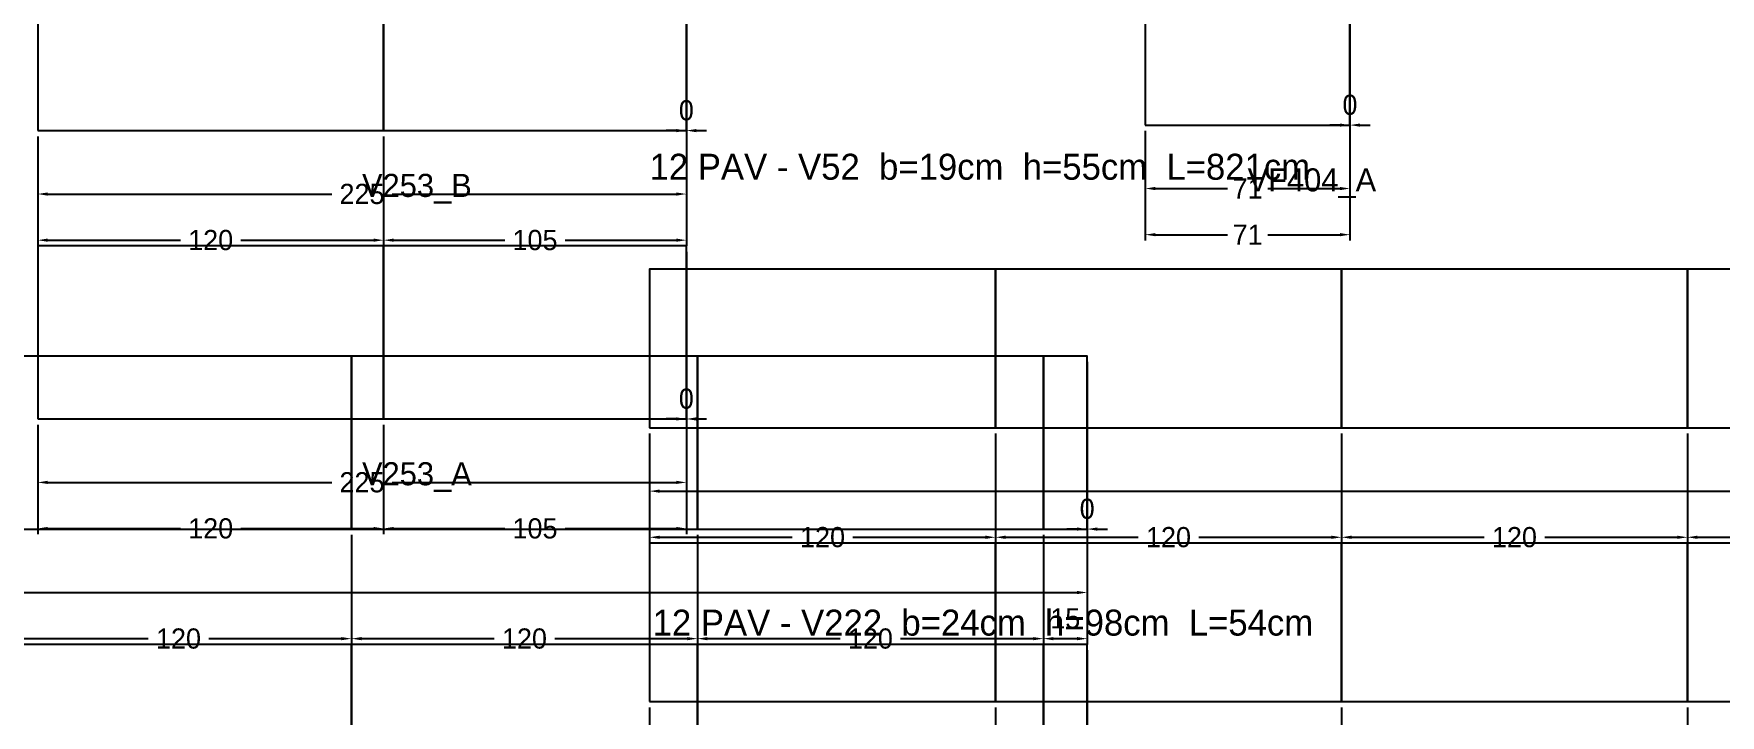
# Model space of a CAD drawing. Header units: metres. Extents: x 946 to 6411, y -603 to 1666.
# Drawn here: x 2185 to 2770, y 784 to 1020 of the extents above; entities that cross this region are included whole.
import ezdxf

# ---------------------------------------------------------------- set-up
doc = ezdxf.new("R2010")
doc.units = ezdxf.units.M
doc.layers.add('COTA', color=3, linetype='Continuous')
doc.dimstyles.new('COTA_VIG', dxfattribs={"dimtxt": 7, "dimasz": 3.5, "dimexe": 2, "dimexo": 2, "dimgap": 1.5, "dimtad": 1, "dimdec": 1, "dimcen": 2.5, "dimclrd": 3, "dimclre": 3, "dimclrt": 3, "dimazin": 3, "dimtfac": 1, "dimtmove": 0, "dimatfit": 3})

# ---------------------------------------------------------------- blocks, each defined once
blk = doc.blocks.new('_CLOSEDFILLED')
at = {"color": 0, "linetype": 'BYBLOCK'}
blk.add_solid([(-1, 0.16), (0, 0), (-1, -0.16)], dxfattribs=at)
blk = doc.blocks.new('*D373')
at = {"color": 3}
for p, q in [((2398.86, 786.27), (2398.86, 764.27)), ((3219.86, 786.27), (3219.86, 764.27)), ((2402.36, 766.27), (2798.86, 766.27)), ((2819.86, 766.27), (3216.36, 766.27))]:
    blk.add_line(p, q, dxfattribs=at)
at = {"layer": 'Defpoints'}
for p in [(2398.86, 788.27), (3219.86, 788.27), (2398.86, 766.27)]:
    blk.add_point(p, dxfattribs=at)
at = {"layer": 'COTA', "color": 3, "xscale": 3.5, "yscale": 3.5, "rotation": 180}
blk.add_blockref('_CLOSEDFILLED', (2398.86, 766.27), dxfattribs=at)
at = {"layer": 'COTA', "color": 3, "xscale": 3.5, "yscale": 3.5}
blk.add_blockref('_CLOSEDFILLED', (3219.86, 766.27), dxfattribs=at)
at = {"layer": 'COTA', "color": 3, "insert": (2809.36, 766.27), "char_height": 7, "attachment_point": 5}
blk.add_mtext('821', dxfattribs=at)
blk = doc.blocks.new('*D374')
at = {"color": 3}
for p, q in [((2398.86, 786.27), (2398.86, 748.27)), ((2518.86, 786.27), (2518.86, 748.27)), ((2402.36, 750.27), (2448.36, 750.27)), ((2469.36, 750.27), (2515.36, 750.27))]:
    blk.add_line(p, q, dxfattribs=at)
at = {"layer": 'Defpoints'}
for p in [(2398.86, 788.27), (2518.86, 788.27), (2398.86, 750.27)]:
    blk.add_point(p, dxfattribs=at)
at = {"layer": 'COTA', "color": 3, "xscale": 3.5, "yscale": 3.5, "rotation": 180}
blk.add_blockref('_CLOSEDFILLED', (2398.86, 750.27), dxfattribs=at)
at = {"layer": 'COTA', "color": 3, "xscale": 3.5, "yscale": 3.5}
blk.add_blockref('_CLOSEDFILLED', (2518.86, 750.27), dxfattribs=at)
at = {"layer": 'COTA', "color": 3, "insert": (2458.86, 750.27), "char_height": 7, "attachment_point": 5}
blk.add_mtext('120', dxfattribs=at)
blk = doc.blocks.new('*D375')
at = {"color": 3}
for p, q in [((2518.86, 786.27), (2518.86, 748.27)), ((2638.86, 786.27), (2638.86, 748.27)), ((2522.36, 750.27), (2568.36, 750.27)), ((2589.36, 750.27), (2635.36, 750.27))]:
    blk.add_line(p, q, dxfattribs=at)
at = {"layer": 'Defpoints'}
for p in [(2518.86, 788.27), (2638.86, 788.27), (2518.86, 750.27)]:
    blk.add_point(p, dxfattribs=at)
at = {"layer": 'COTA', "color": 3, "xscale": 3.5, "yscale": 3.5, "rotation": 180}
blk.add_blockref('_CLOSEDFILLED', (2518.86, 750.27), dxfattribs=at)
at = {"layer": 'COTA', "color": 3, "xscale": 3.5, "yscale": 3.5}
blk.add_blockref('_CLOSEDFILLED', (2638.86, 750.27), dxfattribs=at)
at = {"layer": 'COTA', "color": 3, "insert": (2578.86, 750.27), "char_height": 7, "attachment_point": 5}
blk.add_mtext('120', dxfattribs=at)
blk = doc.blocks.new('*D376')
at = {"color": 3}
for p, q in [((2638.86, 786.27), (2638.86, 748.27)), ((2758.86, 786.27), (2758.86, 748.27)), ((2642.36, 750.27), (2688.36, 750.27)), ((2709.36, 750.27), (2755.36, 750.27))]:
    blk.add_line(p, q, dxfattribs=at)
at = {"layer": 'Defpoints'}
for p in [(2638.86, 788.27), (2758.86, 788.27), (2638.86, 750.27)]:
    blk.add_point(p, dxfattribs=at)
at = {"layer": 'COTA', "color": 3, "xscale": 3.5, "yscale": 3.5, "rotation": 180}
blk.add_blockref('_CLOSEDFILLED', (2638.86, 750.27), dxfattribs=at)
at = {"layer": 'COTA', "color": 3, "xscale": 3.5, "yscale": 3.5}
blk.add_blockref('_CLOSEDFILLED', (2758.86, 750.27), dxfattribs=at)
at = {"layer": 'COTA', "color": 3, "insert": (2698.86, 750.27), "char_height": 7, "attachment_point": 5}
blk.add_mtext('120', dxfattribs=at)
blk = doc.blocks.new('*D377')
at = {"color": 3}
for p, q in [((2758.86, 786.27), (2758.86, 748.27)), ((2878.86, 786.27), (2878.86, 748.27)), ((2762.36, 750.27), (2808.36, 750.27)), ((2829.36, 750.27), (2875.36, 750.27))]:
    blk.add_line(p, q, dxfattribs=at)
at = {"layer": 'Defpoints'}
for p in [(2758.86, 788.27), (2878.86, 788.27), (2758.86, 750.27)]:
    blk.add_point(p, dxfattribs=at)
at = {"layer": 'COTA', "color": 3, "xscale": 3.5, "yscale": 3.5, "rotation": 180}
blk.add_blockref('_CLOSEDFILLED', (2758.86, 750.27), dxfattribs=at)
at = {"layer": 'COTA', "color": 3, "xscale": 3.5, "yscale": 3.5}
blk.add_blockref('_CLOSEDFILLED', (2878.86, 750.27), dxfattribs=at)
at = {"layer": 'COTA', "color": 3, "insert": (2818.86, 750.27), "char_height": 7, "attachment_point": 5}
blk.add_mtext('120', dxfattribs=at)
blk = doc.blocks.new('*D382')
at = {"color": 3}
for p, q in [((2398.86, 881.27), (2398.86, 859.27)), ((3219.86, 881.27), (3219.86, 859.27)), ((2402.36, 861.27), (2798.86, 861.27)), ((2819.86, 861.27), (3216.36, 861.27))]:
    blk.add_line(p, q, dxfattribs=at)
at = {"layer": 'Defpoints'}
for p in [(2398.86, 883.27), (3219.86, 883.27), (2398.86, 861.27)]:
    blk.add_point(p, dxfattribs=at)
at = {"layer": 'COTA', "color": 3, "xscale": 3.5, "yscale": 3.5, "rotation": 180}
blk.add_blockref('_CLOSEDFILLED', (2398.86, 861.27), dxfattribs=at)
at = {"layer": 'COTA', "color": 3, "xscale": 3.5, "yscale": 3.5}
blk.add_blockref('_CLOSEDFILLED', (3219.86, 861.27), dxfattribs=at)
at = {"layer": 'COTA', "color": 3, "insert": (2809.36, 861.27), "char_height": 7, "attachment_point": 5}
blk.add_mtext('821', dxfattribs=at)
blk = doc.blocks.new('*D383')
at = {"color": 3}
for p, q in [((2398.86, 881.27), (2398.86, 843.27)), ((2518.86, 881.27), (2518.86, 843.27)), ((2402.36, 845.27), (2448.36, 845.27)), ((2469.36, 845.27), (2515.36, 845.27))]:
    blk.add_line(p, q, dxfattribs=at)
at = {"layer": 'Defpoints'}
for p in [(2398.86, 883.27), (2518.86, 883.27), (2398.86, 845.27)]:
    blk.add_point(p, dxfattribs=at)
at = {"layer": 'COTA', "color": 3, "xscale": 3.5, "yscale": 3.5, "rotation": 180}
blk.add_blockref('_CLOSEDFILLED', (2398.86, 845.27), dxfattribs=at)
at = {"layer": 'COTA', "color": 3, "xscale": 3.5, "yscale": 3.5}
blk.add_blockref('_CLOSEDFILLED', (2518.86, 845.27), dxfattribs=at)
at = {"layer": 'COTA', "color": 3, "insert": (2458.86, 845.27), "char_height": 7, "attachment_point": 5}
blk.add_mtext('120', dxfattribs=at)
blk = doc.blocks.new('*D384')
at = {"color": 3}
for p, q in [((2518.86, 881.27), (2518.86, 843.27)), ((2638.86, 881.27), (2638.86, 843.27)), ((2522.36, 845.27), (2568.36, 845.27)), ((2589.36, 845.27), (2635.36, 845.27))]:
    blk.add_line(p, q, dxfattribs=at)
at = {"layer": 'Defpoints'}
for p in [(2518.86, 883.27), (2638.86, 883.27), (2518.86, 845.27)]:
    blk.add_point(p, dxfattribs=at)
at = {"layer": 'COTA', "color": 3, "xscale": 3.5, "yscale": 3.5, "rotation": 180}
blk.add_blockref('_CLOSEDFILLED', (2518.86, 845.27), dxfattribs=at)
at = {"layer": 'COTA', "color": 3, "xscale": 3.5, "yscale": 3.5}
blk.add_blockref('_CLOSEDFILLED', (2638.86, 845.27), dxfattribs=at)
at = {"layer": 'COTA', "color": 3, "insert": (2578.86, 845.27), "char_height": 7, "attachment_point": 5}
blk.add_mtext('120', dxfattribs=at)
blk = doc.blocks.new('*D385')
at = {"color": 3}
for p, q in [((2638.86, 881.27), (2638.86, 843.27)), ((2758.86, 881.27), (2758.86, 843.27)), ((2642.36, 845.27), (2688.36, 845.27)), ((2709.36, 845.27), (2755.36, 845.27))]:
    blk.add_line(p, q, dxfattribs=at)
at = {"layer": 'Defpoints'}
for p in [(2638.86, 883.27), (2758.86, 883.27), (2638.86, 845.27)]:
    blk.add_point(p, dxfattribs=at)
at = {"layer": 'COTA', "color": 3, "xscale": 3.5, "yscale": 3.5, "rotation": 180}
blk.add_blockref('_CLOSEDFILLED', (2638.86, 845.27), dxfattribs=at)
at = {"layer": 'COTA', "color": 3, "xscale": 3.5, "yscale": 3.5}
blk.add_blockref('_CLOSEDFILLED', (2758.86, 845.27), dxfattribs=at)
at = {"layer": 'COTA', "color": 3, "insert": (2698.86, 845.27), "char_height": 7, "attachment_point": 5}
blk.add_mtext('120', dxfattribs=at)
blk = doc.blocks.new('*D386')
at = {"color": 3}
for p, q in [((2758.86, 881.27), (2758.86, 843.27)), ((2878.86, 881.27), (2878.86, 843.27)), ((2762.36, 845.27), (2808.36, 845.27)), ((2829.36, 845.27), (2875.36, 845.27))]:
    blk.add_line(p, q, dxfattribs=at)
at = {"layer": 'Defpoints'}
for p in [(2758.86, 883.27), (2878.86, 883.27), (2758.86, 845.27)]:
    blk.add_point(p, dxfattribs=at)
at = {"layer": 'COTA', "color": 3, "xscale": 3.5, "yscale": 3.5, "rotation": 180}
blk.add_blockref('_CLOSEDFILLED', (2758.86, 845.27), dxfattribs=at)
at = {"layer": 'COTA', "color": 3, "xscale": 3.5, "yscale": 3.5}
blk.add_blockref('_CLOSEDFILLED', (2878.86, 845.27), dxfattribs=at)
at = {"layer": 'COTA', "color": 3, "insert": (2818.86, 845.27), "char_height": 7, "attachment_point": 5}
blk.add_mtext('120', dxfattribs=at)
blk = doc.blocks.new('*D1306')
at = {"color": 3}
for p, q in [((2186.62, 884.3), (2186.62, 862.3)), ((2411.62, 884.3), (2411.62, 862.3)), ((2190.12, 864.3), (2288.62, 864.3)), ((2309.62, 864.3), (2408.12, 864.3))]:
    blk.add_line(p, q, dxfattribs=at)
at = {"layer": 'Defpoints'}
for p in [(2186.62, 886.3), (2411.62, 886.3), (2186.62, 864.3)]:
    blk.add_point(p, dxfattribs=at)
at = {"layer": 'COTA', "color": 3, "xscale": 3.5, "yscale": 3.5, "rotation": 180}
blk.add_blockref('_CLOSEDFILLED', (2186.62, 864.3), dxfattribs=at)
at = {"layer": 'COTA', "color": 3, "xscale": 3.5, "yscale": 3.5}
blk.add_blockref('_CLOSEDFILLED', (2411.62, 864.3), dxfattribs=at)
at = {"layer": 'COTA', "color": 3, "insert": (2299.12, 864.3), "char_height": 7, "attachment_point": 5}
blk.add_mtext('225', dxfattribs=at)
blk = doc.blocks.new('*D1307')
at = {"color": 3}
for p, q in [((2186.62, 884.3), (2186.62, 846.3)), ((2306.62, 884.3), (2306.62, 846.3)), ((2190.12, 848.3), (2236.12, 848.3)), ((2257.12, 848.3), (2303.12, 848.3))]:
    blk.add_line(p, q, dxfattribs=at)
at = {"layer": 'Defpoints'}
for p in [(2186.62, 886.3), (2306.62, 886.3), (2186.62, 848.3)]:
    blk.add_point(p, dxfattribs=at)
at = {"layer": 'COTA', "color": 3, "xscale": 3.5, "yscale": 3.5, "rotation": 180}
blk.add_blockref('_CLOSEDFILLED', (2186.62, 848.3), dxfattribs=at)
at = {"layer": 'COTA', "color": 3, "xscale": 3.5, "yscale": 3.5}
blk.add_blockref('_CLOSEDFILLED', (2306.62, 848.3), dxfattribs=at)
at = {"layer": 'COTA', "color": 3, "insert": (2246.62, 848.3), "char_height": 7, "attachment_point": 5}
blk.add_mtext('120', dxfattribs=at)
blk = doc.blocks.new('*D1308')
at = {"color": 3}
for p, q in [((2306.62, 884.3), (2306.62, 846.3)), ((2411.62, 884.3), (2411.62, 846.3)), ((2310.12, 848.3), (2348.62, 848.3)), ((2369.62, 848.3), (2408.12, 848.3))]:
    blk.add_line(p, q, dxfattribs=at)
at = {"layer": 'Defpoints'}
for p in [(2306.62, 886.3), (2411.62, 886.3), (2306.62, 848.3)]:
    blk.add_point(p, dxfattribs=at)
at = {"layer": 'COTA', "color": 3, "xscale": 3.5, "yscale": 3.5, "rotation": 180}
blk.add_blockref('_CLOSEDFILLED', (2306.62, 848.3), dxfattribs=at)
at = {"layer": 'COTA', "color": 3, "xscale": 3.5, "yscale": 3.5}
blk.add_blockref('_CLOSEDFILLED', (2411.62, 848.3), dxfattribs=at)
at = {"layer": 'COTA', "color": 3, "insert": (2359.12, 848.3), "char_height": 7, "attachment_point": 5}
blk.add_mtext('105', dxfattribs=at)
blk = doc.blocks.new('*D1310')
at = {"color": 3}
for p, q in [((2186.62, 984.3), (2186.62, 962.3)), ((2411.62, 984.3), (2411.62, 962.3)), ((2190.12, 964.3), (2288.62, 964.3)), ((2309.62, 964.3), (2408.12, 964.3))]:
    blk.add_line(p, q, dxfattribs=at)
at = {"layer": 'Defpoints'}
for p in [(2186.62, 986.3), (2411.62, 986.3), (2186.62, 964.3)]:
    blk.add_point(p, dxfattribs=at)
at = {"layer": 'COTA', "color": 3, "xscale": 3.5, "yscale": 3.5, "rotation": 180}
blk.add_blockref('_CLOSEDFILLED', (2186.62, 964.3), dxfattribs=at)
at = {"layer": 'COTA', "color": 3, "xscale": 3.5, "yscale": 3.5}
blk.add_blockref('_CLOSEDFILLED', (2411.62, 964.3), dxfattribs=at)
at = {"layer": 'COTA', "color": 3, "insert": (2299.12, 964.3), "char_height": 7, "attachment_point": 5}
blk.add_mtext('225', dxfattribs=at)
blk = doc.blocks.new('*D1311')
at = {"color": 3}
for p, q in [((2186.62, 984.3), (2186.62, 946.3)), ((2306.62, 984.3), (2306.62, 946.3)), ((2190.12, 948.3), (2236.12, 948.3)), ((2257.12, 948.3), (2303.12, 948.3))]:
    blk.add_line(p, q, dxfattribs=at)
at = {"layer": 'Defpoints'}
for p in [(2186.62, 986.3), (2306.62, 986.3), (2186.62, 948.3)]:
    blk.add_point(p, dxfattribs=at)
at = {"layer": 'COTA', "color": 3, "xscale": 3.5, "yscale": 3.5, "rotation": 180}
blk.add_blockref('_CLOSEDFILLED', (2186.62, 948.3), dxfattribs=at)
at = {"layer": 'COTA', "color": 3, "xscale": 3.5, "yscale": 3.5}
blk.add_blockref('_CLOSEDFILLED', (2306.62, 948.3), dxfattribs=at)
at = {"layer": 'COTA', "color": 3, "insert": (2246.62, 948.3), "char_height": 7, "attachment_point": 5}
blk.add_mtext('120', dxfattribs=at)
blk = doc.blocks.new('*D1312')
at = {"color": 3}
for p, q in [((2306.62, 984.3), (2306.62, 946.3)), ((2411.62, 984.3), (2411.62, 946.3)), ((2310.12, 948.3), (2348.62, 948.3)), ((2369.62, 948.3), (2408.12, 948.3))]:
    blk.add_line(p, q, dxfattribs=at)
at = {"layer": 'Defpoints'}
for p in [(2306.62, 986.3), (2411.62, 986.3), (2306.62, 948.3)]:
    blk.add_point(p, dxfattribs=at)
at = {"layer": 'COTA', "color": 3, "xscale": 3.5, "yscale": 3.5, "rotation": 180}
blk.add_blockref('_CLOSEDFILLED', (2306.62, 948.3), dxfattribs=at)
at = {"layer": 'COTA', "color": 3, "xscale": 3.5, "yscale": 3.5}
blk.add_blockref('_CLOSEDFILLED', (2411.62, 948.3), dxfattribs=at)
at = {"layer": 'COTA', "color": 3, "insert": (2359.12, 948.3), "char_height": 7, "attachment_point": 5}
blk.add_mtext('105', dxfattribs=at)
blk = doc.blocks.new('*D1737')
at = {"color": 3}
for p, q in [((1695.46, 846.11), (1695.46, 824.11)), ((2550.66, 846.11), (2550.66, 824.11)), ((1698.96, 826.11), (2112.56, 826.11)), ((2133.56, 826.11), (2547.16, 826.11))]:
    blk.add_line(p, q, dxfattribs=at)
at = {"layer": 'Defpoints'}
for p in [(1695.46, 848.11), (2550.66, 848.11), (1695.46, 826.11)]:
    blk.add_point(p, dxfattribs=at)
at = {"layer": 'COTA', "color": 3, "xscale": 3.5, "yscale": 3.5, "rotation": 180}
blk.add_blockref('_CLOSEDFILLED', (1695.46, 826.11), dxfattribs=at)
at = {"layer": 'COTA', "color": 3, "xscale": 3.5, "yscale": 3.5}
blk.add_blockref('_CLOSEDFILLED', (2550.66, 826.11), dxfattribs=at)
at = {"layer": 'COTA', "color": 3, "insert": (2123.06, 826.11), "char_height": 7, "attachment_point": 5}
blk.add_mtext('855', dxfattribs=at)
blk = doc.blocks.new('*D1742')
at = {"color": 3}
for p, q in [((2175.46, 846.11), (2175.46, 808.11)), ((2295.46, 846.11), (2295.46, 808.11)), ((2178.96, 810.11), (2224.96, 810.11)), ((2245.96, 810.11), (2291.96, 810.11))]:
    blk.add_line(p, q, dxfattribs=at)
at = {"layer": 'Defpoints'}
for p in [(2175.46, 848.11), (2295.46, 848.11), (2175.46, 810.11)]:
    blk.add_point(p, dxfattribs=at)
at = {"layer": 'COTA', "color": 3, "xscale": 3.5, "yscale": 3.5, "rotation": 180}
blk.add_blockref('_CLOSEDFILLED', (2175.46, 810.11), dxfattribs=at)
at = {"layer": 'COTA', "color": 3, "xscale": 3.5, "yscale": 3.5}
blk.add_blockref('_CLOSEDFILLED', (2295.46, 810.11), dxfattribs=at)
at = {"layer": 'COTA', "color": 3, "insert": (2235.46, 810.11), "char_height": 7, "attachment_point": 5}
blk.add_mtext('120', dxfattribs=at)
blk = doc.blocks.new('*D1743')
at = {"color": 3}
for p, q in [((2295.46, 846.11), (2295.46, 808.11)), ((2415.46, 846.11), (2415.46, 808.11)), ((2298.96, 810.11), (2344.96, 810.11)), ((2365.96, 810.11), (2411.96, 810.11))]:
    blk.add_line(p, q, dxfattribs=at)
at = {"layer": 'Defpoints'}
for p in [(2295.46, 848.11), (2415.46, 848.11), (2295.46, 810.11)]:
    blk.add_point(p, dxfattribs=at)
at = {"layer": 'COTA', "color": 3, "xscale": 3.5, "yscale": 3.5, "rotation": 180}
blk.add_blockref('_CLOSEDFILLED', (2295.46, 810.11), dxfattribs=at)
at = {"layer": 'COTA', "color": 3, "xscale": 3.5, "yscale": 3.5}
blk.add_blockref('_CLOSEDFILLED', (2415.46, 810.11), dxfattribs=at)
at = {"layer": 'COTA', "color": 3, "insert": (2355.46, 810.11), "char_height": 7, "attachment_point": 5}
blk.add_mtext('120', dxfattribs=at)
blk = doc.blocks.new('*D1744')
at = {"color": 3}
for p, q in [((2415.46, 846.11), (2415.46, 808.11)), ((2535.46, 846.11), (2535.46, 808.11)), ((2418.96, 810.11), (2464.96, 810.11)), ((2485.96, 810.11), (2531.96, 810.11))]:
    blk.add_line(p, q, dxfattribs=at)
at = {"layer": 'Defpoints'}
for p in [(2415.46, 848.11), (2535.46, 848.11), (2415.46, 810.11)]:
    blk.add_point(p, dxfattribs=at)
at = {"layer": 'COTA', "color": 3, "xscale": 3.5, "yscale": 3.5, "rotation": 180}
blk.add_blockref('_CLOSEDFILLED', (2415.46, 810.11), dxfattribs=at)
at = {"layer": 'COTA', "color": 3, "xscale": 3.5, "yscale": 3.5}
blk.add_blockref('_CLOSEDFILLED', (2535.46, 810.11), dxfattribs=at)
at = {"layer": 'COTA', "color": 3, "insert": (2475.46, 810.11), "char_height": 7, "attachment_point": 5}
blk.add_mtext('120', dxfattribs=at)
blk = doc.blocks.new('*D1745')
at = {"color": 3}
for p, q in [((2535.46, 846.11), (2535.46, 808.11)), ((2550.66, 846.11), (2550.66, 808.11)), ((2538.96, 810.11), (2547.16, 810.11))]:
    blk.add_line(p, q, dxfattribs=at)
at = {"layer": 'Defpoints'}
for p in [(2535.46, 848.11), (2550.66, 848.11), (2535.46, 810.11)]:
    blk.add_point(p, dxfattribs=at)
at = {"layer": 'COTA', "color": 3, "xscale": 3.5, "yscale": 3.5, "rotation": 180}
blk.add_blockref('_CLOSEDFILLED', (2535.46, 810.11), dxfattribs=at)
at = {"layer": 'COTA', "color": 3, "xscale": 3.5, "yscale": 3.5}
blk.add_blockref('_CLOSEDFILLED', (2550.66, 810.11), dxfattribs=at)
at = {"layer": 'COTA', "color": 3, "insert": (2543.06, 817.11), "char_height": 7, "attachment_point": 5}
blk.add_mtext('15', dxfattribs=at)
blk = doc.blocks.new('*D1795')
at = {"color": 3}
for p, q in [((2570.81, 986.21), (2570.81, 964.21)), ((2641.81, 986.21), (2641.81, 964.21)), ((2574.31, 966.21), (2599.31, 966.21)), ((2613.31, 966.21), (2638.31, 966.21))]:
    blk.add_line(p, q, dxfattribs=at)
at = {"layer": 'Defpoints'}
for p in [(2570.81, 988.21), (2641.81, 988.21), (2570.81, 966.21)]:
    blk.add_point(p, dxfattribs=at)
at = {"layer": 'COTA', "color": 3, "xscale": 3.5, "yscale": 3.5, "rotation": 180}
blk.add_blockref('_CLOSEDFILLED', (2570.81, 966.21), dxfattribs=at)
at = {"layer": 'COTA', "color": 3, "xscale": 3.5, "yscale": 3.5}
blk.add_blockref('_CLOSEDFILLED', (2641.81, 966.21), dxfattribs=at)
at = {"layer": 'COTA', "color": 3, "insert": (2606.31, 966.21), "char_height": 7, "attachment_point": 5}
blk.add_mtext('71', dxfattribs=at)
blk = doc.blocks.new('*D1796')
at = {"color": 3}
for p, q in [((2570.81, 986.21), (2570.81, 948.21)), ((2641.81, 986.21), (2641.81, 948.21)), ((2574.31, 950.21), (2599.31, 950.21)), ((2613.31, 950.21), (2638.31, 950.21))]:
    blk.add_line(p, q, dxfattribs=at)
at = {"layer": 'Defpoints'}
for p in [(2570.81, 988.21), (2641.81, 988.21), (2570.81, 950.21)]:
    blk.add_point(p, dxfattribs=at)
at = {"layer": 'COTA', "color": 3, "xscale": 3.5, "yscale": 3.5, "rotation": 180}
blk.add_blockref('_CLOSEDFILLED', (2570.81, 950.21), dxfattribs=at)
at = {"layer": 'COTA', "color": 3, "xscale": 3.5, "yscale": 3.5}
blk.add_blockref('_CLOSEDFILLED', (2641.81, 950.21), dxfattribs=at)
at = {"layer": 'COTA', "color": 3, "insert": (2606.31, 950.21), "char_height": 7, "attachment_point": 5}
blk.add_mtext('71', dxfattribs=at)

msp = doc.modelspace()

# ---------------------------------------------------------------- linework, layer by layer
at = {"layer": 'Paineis'}
for points in [[(2186.62, 986.3), (2306.62, 986.3), (2306.62, 1046.3), (2186.62, 1046.3)], [(2306.62, 986.3), (2411.62, 986.3), (2411.62, 1046.3), (2306.62, 1046.3)], [(2570.81, 988.21), (2641.81, 988.21), (2641.81, 1043.21), (2570.81, 1043.21)], [(2186.62, 886.3), (2306.62, 886.3), (2306.62, 946.3), (2186.62, 946.3)], [(2306.62, 886.3), (2411.62, 886.3), (2411.62, 946.3), (2306.62, 946.3)], [(2398.86, 883.27), (2518.86, 883.27), (2518.86, 938.27), (2398.86, 938.27)], [(2518.86, 883.27), (2638.86, 883.27), (2638.86, 938.27), (2518.86, 938.27)], [(2638.86, 883.27), (2758.86, 883.27), (2758.86, 938.27), (2638.86, 938.27)], [(2758.86, 883.27), (2878.86, 883.27), (2878.86, 938.27), (2758.86, 938.27)], [(2175.46, 848.11), (2295.46, 848.11), (2295.46, 908.11), (2175.46, 908.11)], [(2295.46, 848.11), (2415.46, 848.11), (2415.46, 908.11), (2295.46, 908.11)], [(2415.46, 848.11), (2535.46, 848.11), (2535.46, 908.11), (2415.46, 908.11)], [(2535.46, 848.11), (2550.66, 848.11), (2550.66, 908.11), (2535.46, 908.11)], [(2398.86, 788.27), (2518.86, 788.27), (2518.86, 843.27), (2398.86, 843.27)], [(2518.86, 788.27), (2638.86, 788.27), (2638.86, 843.27), (2518.86, 843.27)], [(2638.86, 788.27), (2758.86, 788.27), (2758.86, 843.27), (2638.86, 843.27)], [(2758.86, 788.27), (2878.86, 788.27), (2878.86, 843.27), (2758.86, 843.27)], [(2175.46, 748.11), (2295.46, 748.11), (2295.46, 808.11), (2175.46, 808.11)], [(2295.46, 748.11), (2415.46, 748.11), (2415.46, 808.11), (2295.46, 808.11)], [(2415.46, 748.11), (2535.46, 748.11), (2535.46, 808.11), (2415.46, 808.11)], [(2535.46, 748.11), (2550.66, 748.11), (2550.66, 808.11), (2535.46, 808.11)]]:
    msp.add_lwpolyline(points, close=True, dxfattribs=at)

# ---------------------------------------------------------------- texts
at = {"layer": 'NOMENCLATURA', "char_height": 9, "attachment_point": 1}
for s, insert in [('12 PAV - V52  b=19cm  h=55cm  L=821cm', (2398.86, 978.27)), ('12 PAV - V222  b=24cm  h=98cm  L=54cm', (2399.92, 820.17))]:
    msp.add_mtext(s, dxfattribs=dict(at, insert=insert))
at = {"layer": 'Texto Secao', "char_height": 8, "attachment_point": 1}
for s, insert in [('V253_B', (2299.12, 971.3)), ('VF404_A', (2606.31, 973.21)), ('V253_A', (2299.12, 871.3))]:
    msp.add_mtext(s, dxfattribs=dict(at, insert=insert))

# ---------------------------------------------------------------- dimensions: what is measured, and where the dimension line sits
at = {"layer": 'COTA'}
for base, p1, p2 in [((2411.62, 986.3), (2411.62, 986.3), (2411.62, 1046.3)), ((2641.81, 988.21), (2641.81, 988.21), (2641.81, 1043.21)), ((2411.62, 886.3), (2411.62, 886.3), (2411.62, 946.3)), ((2550.66, 848.11), (2550.66, 848.11), (2550.66, 908.11)), ((2550.66, 748.11), (2550.66, 748.11), (2550.66, 808.11))]:
    msp.add_linear_dim(base=base, p1=p1, p2=p2, dimstyle='COTA_VIG', dxfattribs=at).render()
for base, p1, p2, picture, middle in [((2186.62, 964.3), (2186.62, 986.3), (2411.62, 986.3), '*D1310', (2299.12, 964.3)), ((2186.62, 948.3), (2186.62, 986.3), (2306.62, 986.3), '*D1311', (2246.62, 948.3)), ((2306.62, 948.3), (2306.62, 986.3), (2411.62, 986.3), '*D1312', (2359.12, 948.3)), ((2570.81, 966.21), (2570.81, 988.21), (2641.81, 988.21), '*D1795', (2606.31, 966.21)), ((2570.81, 950.21), (2570.81, 988.21), (2641.81, 988.21), '*D1796', (2606.31, 950.21)), ((2186.62, 864.3), (2186.62, 886.3), (2411.62, 886.3), '*D1306', (2299.12, 864.3)), ((2186.62, 848.3), (2186.62, 886.3), (2306.62, 886.3), '*D1307', (2246.62, 848.3)), ((2306.62, 848.3), (2306.62, 886.3), (2411.62, 886.3), '*D1308', (2359.12, 848.3)), ((2398.86, 861.27), (2398.86, 883.27), (3219.86, 883.27), '*D382', (2809.36, 861.27)), ((2398.86, 845.27), (2398.86, 883.27), (2518.86, 883.27), '*D383', (2458.86, 845.27)), ((2518.86, 845.27), (2518.86, 883.27), (2638.86, 883.27), '*D384', (2578.86, 845.27)), ((2638.86, 845.27), (2638.86, 883.27), (2758.86, 883.27), '*D385', (2698.86, 845.27)), ((2758.86, 845.27), (2758.86, 883.27), (2878.86, 883.27), '*D386', (2818.86, 845.27)), ((1695.46, 826.11), (1695.46, 848.11), (2550.66, 848.11), '*D1737', (2123.06, 826.11)), ((2175.46, 810.11), (2175.46, 848.11), (2295.46, 848.11), '*D1742', (2235.46, 810.11)), ((2295.46, 810.11), (2295.46, 848.11), (2415.46, 848.11), '*D1743', (2355.46, 810.11)), ((2415.46, 810.11), (2415.46, 848.11), (2535.46, 848.11), '*D1744', (2475.46, 810.11)), ((2535.46, 810.11), (2535.46, 848.11), (2550.66, 848.11), '*D1745', (2543.06, 817.11)), ((2398.86, 766.27), (2398.86, 788.27), (3219.86, 788.27), '*D373', (2809.36, 766.27)), ((2398.86, 750.27), (2398.86, 788.27), (2518.86, 788.27), '*D374', (2458.86, 750.27)), ((2518.86, 750.27), (2518.86, 788.27), (2638.86, 788.27), '*D375', (2578.86, 750.27)), ((2638.86, 750.27), (2638.86, 788.27), (2758.86, 788.27), '*D376', (2698.86, 750.27)), ((2758.86, 750.27), (2758.86, 788.27), (2878.86, 788.27), '*D377', (2818.86, 750.27))]:
    dim = msp.add_linear_dim(base=base, p1=p1, p2=p2, dimstyle='COTA_VIG', dxfattribs=at)
    dim.commit()
    dim.dimension.update_dxf_attribs({"geometry": picture, "text_midpoint": middle})

doc.saveas('drawing.dxf')
